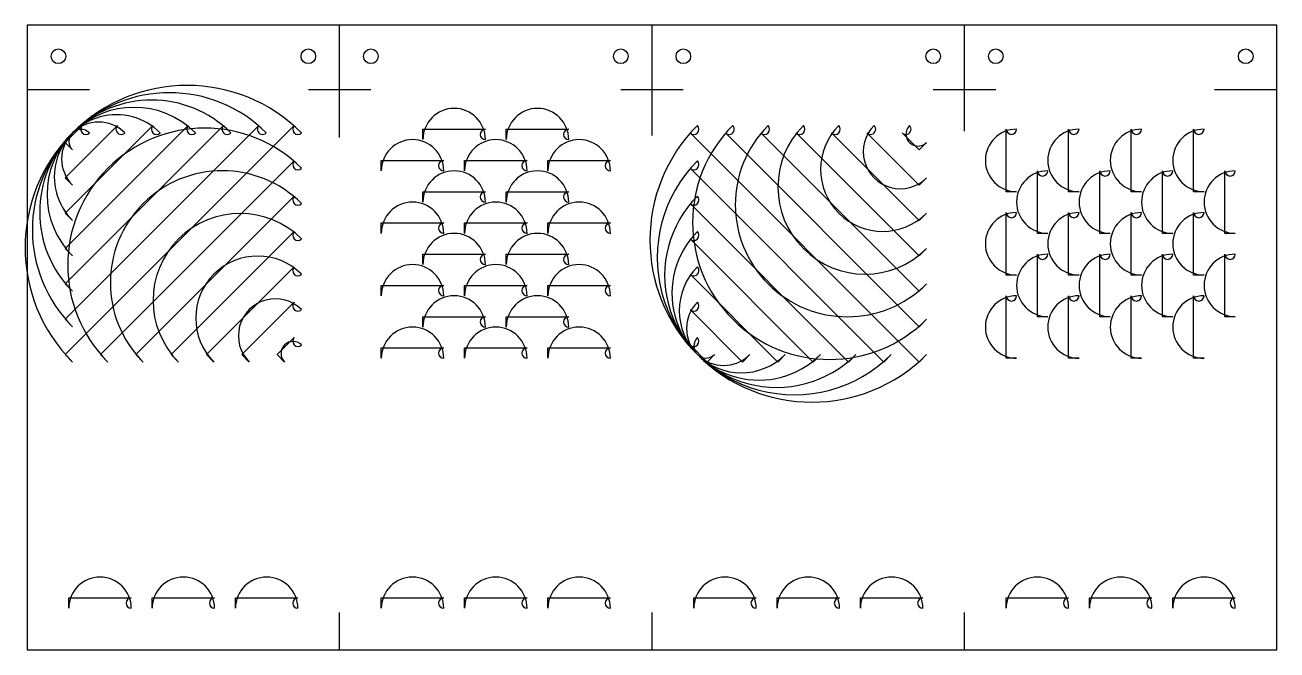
# Model space of a CAD drawing. Header units: millimetres. Extents: x -1 to 600, y 0 to 300.
import ezdxf

# ---------------------------------------------------------------- set-up
doc = ezdxf.new("R2010")
doc.units = ezdxf.units.MM

msp = doc.modelspace()

# ---------------------------------------------------------------- linework, layer by layer
at = {"layer": 'CUT'}
msp.add_lwpolyline([(0, 0), (600, 0), (600, 300), (0, 300), (0, 0)], close=True, dxfattribs=at)
at = {"layer": 'FLANGE'}
for p, q in [((150, 246), (150, 300)), ((300, 247), (300, 300)), ((450, 249), (450, 300)), ((0, 269), (30, 269)), ((135, 269), (165, 269)), ((285, 269), (315, 269)), ((435, 269), (465, 269)), ((570, 269), (600, 269)), ((150, 0), (150, 18)), ((300, 0), (300, 18)), ((450, 0), (450, 18))]:
    msp.add_line(p, q, dxfattribs=at)
at = {"layer": 'HATCH'}
for points in [[(18.23, 141.77), (128.23, 251.77, 1), (131.77, 248.23, 1), (21.77, 138.23), (18.23, 141.77, 1)], [(18.23, 158.74), (111.26, 251.77, 1), (114.8, 248.23, 1), (21.77, 155.2), (18.23, 158.74, 1)], [(18.23, 175.71), (94.29, 251.77, 1), (97.83, 248.23, 1), (21.77, 172.17), (18.23, 175.71, 1)], [(18.23, 192.68), (77.32, 251.77, 1), (80.86, 248.23, 1), (21.77, 189.14), (18.23, 192.68, 1)], [(190, 250), (220, 250, 1), (220, 245, 1), (190, 245), (190, 250, 1)], [(230, 250), (260, 250, 1), (260, 245, 1), (230, 245), (230, 250, 1)], [(18.23, 209.65), (60.35, 251.77, 1), (63.89, 248.23, 1), (21.77, 206.11), (18.23, 209.65, 1)], [(18.23, 226.62), (43.38, 251.77, 1), (46.91, 248.23, 1), (21.77, 223.09), (18.23, 226.62, 1)], [(18.23, 243.59), (26.41, 251.77, 1), (29.94, 248.23, 1), (21.77, 240.06), (18.23, 243.59, 1)], [(35.2, 141.77), (128.23, 234.8, 1), (131.77, 231.26, 1), (38.74, 138.23), (35.2, 141.77, 1)], [(428.23, 138.23), (318.23, 248.23, 1), (321.77, 251.77, 1), (431.77, 141.77), (428.23, 138.23, 1)], [(428.23, 155.2), (335.2, 248.23, 1), (338.74, 251.77, 1), (431.77, 158.74), (428.23, 155.2, 1)], [(428.23, 172.17), (352.17, 248.23, 1), (355.71, 251.77, 1), (431.77, 175.71), (428.23, 172.17, 1)], [(428.23, 189.14), (369.14, 248.23, 1), (372.68, 251.77, 1), (431.77, 192.68), (428.23, 189.14, 1)], [(428.23, 206.11), (386.11, 248.23, 1), (389.65, 251.77, 1), (431.77, 209.65), (428.23, 206.11, 1)], [(428.23, 223.09), (403.09, 248.23, 1), (406.62, 251.77, 1), (431.77, 226.62), (428.23, 223.09, 1)], [(428.23, 240.06), (420.06, 248.23, 1), (423.59, 251.77, 1), (431.77, 243.59), (428.23, 240.06, 1)], [(470, 220), (470, 250, 1), (475, 250, 1), (475, 220), (470, 220, 1)], [(500, 220), (500, 250, 1), (505, 250, 1), (505, 220), (500, 220, 1)], [(530, 220), (530, 250, 1), (535, 250, 1), (535, 220), (530, 220, 1)], [(560, 220), (560, 250, 1), (565, 250, 1), (565, 220), (560, 220, 1)], [(170, 235), (200, 235, 1), (200, 230, 1), (170, 230), (170, 235, 1)], [(210, 235), (240, 235, 1), (240, 230, 1), (210, 230), (210, 235, 1)], [(250, 235), (280, 235, 1), (280, 230, 1), (250, 230), (250, 235, 1)], [(411.26, 138.23), (318.23, 231.26, 1), (321.77, 234.8, 1), (414.8, 141.77), (411.26, 138.23, 1)], [(52.17, 141.77), (128.23, 217.83, 1), (131.77, 214.29, 1), (55.71, 138.23), (52.17, 141.77, 1)], [(190, 220), (220, 220, 1), (220, 215, 1), (190, 215), (190, 220, 1)], [(230, 220), (260, 220, 1), (260, 215, 1), (230, 215), (230, 220, 1)], [(485, 200), (485, 230, 1), (490, 230, 1), (490, 200), (485, 200, 1)], [(515, 200), (515, 230, 1), (520, 230, 1), (520, 200), (515, 200, 1)], [(545, 200), (545, 230, 1), (550, 230, 1), (550, 200), (545, 200, 1)], [(575, 200), (575, 230, 1), (580, 230, 1), (580, 200), (575, 200, 1)], [(394.29, 138.23), (318.23, 214.29, 1), (321.77, 217.83, 1), (397.83, 141.77), (394.29, 138.23, 1)], [(170, 205), (200, 205, 1), (200, 200, 1), (170, 200), (170, 205, 1)], [(210, 205), (240, 205, 1), (240, 200, 1), (210, 200), (210, 205, 1)], [(250, 205), (280, 205, 1), (280, 200, 1), (250, 200), (250, 205, 1)], [(69.14, 141.77), (128.23, 200.86, 1), (131.77, 197.32, 1), (72.68, 138.23), (69.14, 141.77, 1)], [(470, 180), (470, 210, 1), (475, 210, 1), (475, 180), (470, 180, 1)], [(500, 180), (500, 210, 1), (505, 210, 1), (505, 180), (500, 180, 1)], [(530, 180), (530, 210, 1), (535, 210, 1), (535, 180), (530, 180, 1)], [(560, 180), (560, 210, 1), (565, 210, 1), (565, 180), (560, 180, 1)], [(190, 190), (220, 190, 1), (220, 185, 1), (190, 185), (190, 190, 1)], [(230, 190), (260, 190, 1), (260, 185, 1), (230, 185), (230, 190, 1)], [(377.32, 138.23), (318.23, 197.32, 1), (321.77, 200.86, 1), (380.86, 141.77), (377.32, 138.23, 1)], [(86.11, 141.77), (128.23, 183.89, 1), (131.77, 180.35, 1), (89.65, 138.23), (86.11, 141.77, 1)], [(485, 160), (485, 190, 1), (490, 190, 1), (490, 160), (485, 160, 1)], [(515, 160), (515, 190, 1), (520, 190, 1), (520, 160), (515, 160, 1)], [(545, 160), (545, 190, 1), (550, 190, 1), (550, 160), (545, 160, 1)], [(575, 160), (575, 190, 1), (580, 190, 1), (580, 160), (575, 160, 1)], [(170, 175), (200, 175, 1), (200, 170, 1), (170, 170), (170, 175, 1)], [(210, 175), (240, 175, 1), (240, 170, 1), (210, 170), (210, 175, 1)], [(250, 175), (280, 175, 1), (280, 170, 1), (250, 170), (250, 175, 1)], [(360.35, 138.23), (318.23, 180.35, 1), (321.77, 183.89, 1), (363.89, 141.77), (360.35, 138.23, 1)], [(103.09, 141.77), (128.23, 166.91, 1), (131.77, 163.38, 1), (106.62, 138.23), (103.09, 141.77, 1)], [(190, 160), (220, 160, 1), (220, 155, 1), (190, 155), (190, 160, 1)], [(230, 160), (260, 160, 1), (260, 155, 1), (230, 155), (230, 160, 1)], [(470, 140), (470, 170, 1), (475, 170, 1), (475, 140), (470, 140, 1)], [(500, 140), (500, 170, 1), (505, 170, 1), (505, 140), (500, 140, 1)], [(530, 140), (530, 170, 1), (535, 170, 1), (535, 140), (530, 140, 1)], [(560, 140), (560, 170, 1), (565, 170, 1), (565, 140), (560, 140, 1)], [(343.38, 138.23), (318.23, 163.38, 1), (321.77, 166.91, 1), (346.91, 141.77), (343.38, 138.23, 1)], [(170, 145), (200, 145, 1), (200, 140, 1), (170, 140), (170, 145, 1)], [(210, 145), (240, 145, 1), (240, 140, 1), (210, 140), (210, 145, 1)], [(250, 145), (280, 145, 1), (280, 140, 1), (250, 140), (250, 145, 1)], [(120.06, 141.77), (128.23, 149.94, 1), (131.77, 146.41, 1), (123.59, 138.23), (120.06, 141.77, 1)], [(326.41, 138.23), (318.23, 146.41, 1), (321.77, 149.94, 1), (329.94, 141.77), (326.41, 138.23, 1)], [(20, 25), (50, 25, 1), (50, 20, 1), (20, 20), (20, 25, 1)], [(60, 25), (90, 25, 1), (90, 20, 1), (60, 20), (60, 25, 1)], [(100, 25), (130, 25, 1), (130, 20, 1), (100, 20), (100, 25, 1)], [(170, 25), (200, 25, 1), (200, 20, 1), (170, 20), (170, 25, 1)], [(210, 25), (240, 25, 1), (240, 20, 1), (210, 20), (210, 25, 1)], [(250, 25), (280, 25, 1), (280, 20, 1), (250, 20), (250, 25, 1)], [(320, 25), (350, 25, 1), (350, 20, 1), (320, 20), (320, 25, 1)], [(360, 25), (390, 25, 1), (390, 20, 1), (360, 20), (360, 25, 1)], [(400, 25), (430, 25, 1), (430, 20, 1), (400, 20), (400, 25, 1)], [(470, 25), (500, 25, 1), (500, 20, 1), (470, 20), (470, 25, 1)], [(510, 25), (540, 25, 1), (540, 20, 1), (510, 20), (510, 25, 1)], [(550, 25), (580, 25, 1), (580, 20, 1), (550, 20), (550, 25, 1)]]:
    msp.add_lwpolyline(points, format="xyb", close=True, dxfattribs=at)
at = {"layer": 'HOLE'}
for centre in [(15, 285), (135, 285), (165, 285), (285, 285), (315, 285), (435, 285), (465, 285), (585, 285)]:
    msp.add_circle(centre, 3.5, dxfattribs=at)

doc.saveas('drawing.dxf')
